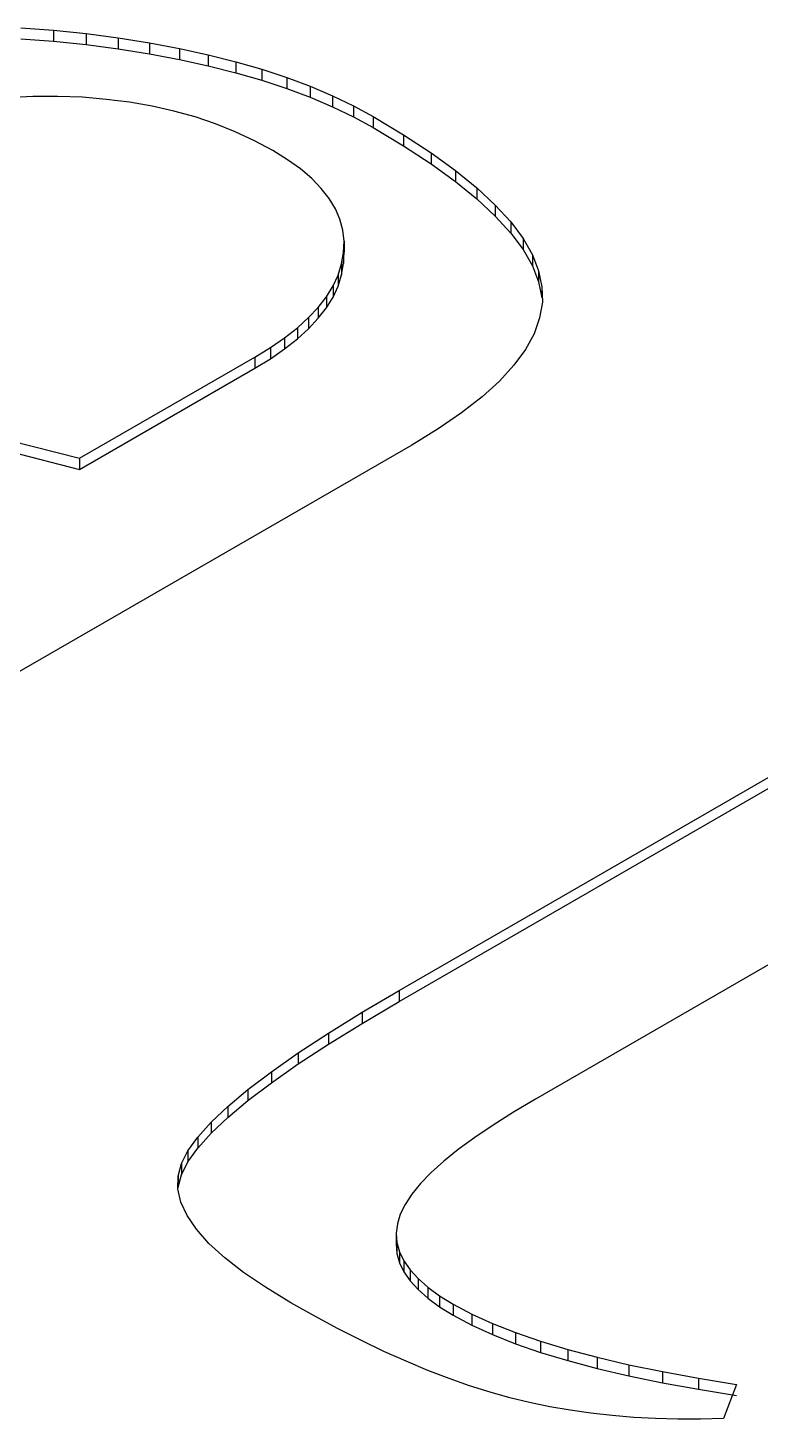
# Model space of a CAD drawing. Header units: millimetres. Extents: x -105 to 105, y -148 to 148.
# Drawn here: x 61.728 to 62.268, y -16.115 to -15.09 of the extents above; entities that cross this region are included whole.
import ezdxf

# ---------------------------------------------------------------- set-up
doc = ezdxf.new("R2010")
doc.units = ezdxf.units.MM
doc.layers.get('0').update_dxf_attribs({"lineweight": 18})

msp = doc.modelspace()

# ---------------------------------------------------------------- linework, layer by layer
at = {"color": 7, "lineweight": 30, "ltscale": 0.00060573}
for p, q in [((61.7233, -15.0897), (61.7474, -15.0914)), ((61.7233, -15.0979), (61.7474, -15.0996))]:
    msp.add_line(p, q, dxfattribs=at)
at = {"color": 7, "lineweight": 30, "ltscale": 0.000601174}
msp.add_line((61.7474, -15.0914), (61.7714, -15.0938), dxfattribs=at)
at = {"color": 7, "lineweight": 30, "ltscale": 0.000204086}
for p, q in [((61.7474, -15.0914), (61.7474, -15.0996)), ((61.795, -15.097), (61.795, -15.1051)), ((61.818, -15.1007), (61.818, -15.1089)), ((61.8401, -15.1049), (61.8401, -15.1131)), ((61.8613, -15.1096), (61.8613, -15.1177)), ((61.8815, -15.1147), (61.8815, -15.1228)), ((61.9007, -15.1202), (61.9007, -15.1284)), ((61.9364, -15.1328), (61.9364, -15.1409)), ((61.9682, -15.1471), (61.9682, -15.1553)), ((61.9827, -15.155), (61.9827, -15.1632)), ((62.0051, -15.1685), (62.0051, -15.1766)), ((62.0253, -15.1817), (62.0253, -15.1899)), ((62.0433, -15.1948), (62.0433, -15.203)), ((62.059, -15.2077), (62.059, -15.2158)), ((62.0726, -15.2203), (62.0726, -15.2284)), ((62.0839, -15.2327), (62.0839, -15.2409)), ((61.9613, -15.2469), (61.9613, -15.255)), ((62.093, -15.2449), (62.093, -15.2531)), ((61.9609, -15.2552), (61.9609, -15.2633)), ((62.0999, -15.257), (62.0999, -15.2651)), ((61.9594, -15.2635), (61.9594, -15.2717)), ((62.1045, -15.2688), (62.1045, -15.2769)), ((61.9531, -15.2798), (61.9531, -15.288)), ((62.1069, -15.2804), (62.1069, -15.2885)), ((61.9422, -15.2956), (61.9422, -15.3037)), ((61.9351, -15.3032), (61.9351, -15.3114)), ((61.9175, -15.3181), (61.9175, -15.3262)), ((61.9269, -15.3107), (61.9269, -15.3189)), ((61.9071, -15.3253), (61.9071, -15.3335)), ((61.8955, -15.3324), (61.8955, -15.3405)), ((61.7666, -15.4068), (61.7666, -15.415)), ((62.0017, -15.7988), (62.0017, -15.8069)), ((61.9745, -15.8148), (61.9745, -15.823)), ((61.9275, -15.8447), (61.9275, -15.8529)), ((61.9078, -15.8586), (61.9078, -15.8668)), ((61.8905, -15.8717), (61.8905, -15.8799)), ((61.8635, -15.8957), (61.8635, -15.9039)), ((61.8536, -15.9067), (61.8536, -15.9148)), ((61.8463, -15.9169), (61.8463, -15.925)), ((61.8415, -15.9263), (61.8415, -15.9345)), ((61.839, -15.9355), (61.839, -15.9437)), ((61.9997, -15.9776), (61.9997, -15.9857)), ((62.0002, -15.9844), (62.0002, -15.9926)), ((62.002, -15.9912), (62.002, -15.9994)), ((62.0053, -15.9979), (62.0053, -16.0061)), ((62.0098, -16.0045), (62.0098, -16.0126)), ((62.0157, -16.0109), (62.0157, -16.0191)), ((62.023, -16.0173), (62.023, -16.0255)), ((62.0316, -16.0236), (62.0316, -16.0317)), ((62.0552, -16.0371), (62.0552, -16.0452)), ((62.0705, -16.044), (62.0705, -16.0522)), ((62.0874, -16.0507), (62.0874, -16.0589)), ((62.1259, -16.0632), (62.1259, -16.0713)), ((62.1476, -16.0689), (62.1476, -16.0771)), ((62.1708, -16.0744), (62.1708, -16.0825)), ((62.1957, -16.0795), (62.1957, -16.0877)), ((62.2221, -16.0844), (62.2221, -16.0925))]:
    msp.add_line(p, q, dxfattribs=at)
at = {"color": 7, "lineweight": 30, "ltscale": 0.000596099}
msp.add_line((61.7714, -15.0938), (61.795, -15.097), dxfattribs=at)
at = {"color": 7, "lineweight": 30, "ltscale": 0.000204468}
for p, q in [((61.7714, -15.0938), (61.7714, -15.102)), ((61.919, -15.1263), (61.919, -15.1345)), ((61.9528, -15.1397), (61.9528, -15.1479)), ((61.9568, -15.2718), (61.9568, -15.2799)), ((61.9482, -15.2878), (61.9482, -15.2959)), ((61.9498, -15.8301), (61.9498, -15.8383)), ((61.8758, -15.8841), (61.8758, -15.8923)), ((62.0415, -16.0298), (62.0415, -16.0379)), ((62.1059, -16.0571), (62.1059, -16.0653))]:
    msp.add_line(p, q, dxfattribs=at)
at = {"color": 7, "lineweight": 30, "ltscale": 0.000601212}
msp.add_line((61.7474, -15.0996), (61.7714, -15.102), dxfattribs=at)
at = {"color": 7, "lineweight": 30, "ltscale": 0.000596049}
msp.add_line((61.7714, -15.102), (61.795, -15.1051), dxfattribs=at)
at = {"color": 7, "lineweight": 30, "ltscale": 0.000583552}
for p, q in [((61.795, -15.097), (61.818, -15.1007)), ((61.795, -15.1051), (61.818, -15.1089))]:
    msp.add_line(p, q, dxfattribs=at)
at = {"color": 7, "lineweight": 30, "ltscale": 0.000562241}
for p, q in [((61.818, -15.1007), (61.8401, -15.1049)), ((61.818, -15.1089), (61.8401, -15.1131))]:
    msp.add_line(p, q, dxfattribs=at)
at = {"color": 7, "lineweight": 30, "ltscale": 0.000541367}
for p, q in [((61.8401, -15.1049), (61.8613, -15.1096)), ((61.8401, -15.1131), (61.8613, -15.1177))]:
    msp.add_line(p, q, dxfattribs=at)
at = {"color": 7, "lineweight": 30, "ltscale": 0.000520612}
for p, q in [((61.8613, -15.1096), (61.8815, -15.1147)), ((61.8613, -15.1177), (61.8815, -15.1228))]:
    msp.add_line(p, q, dxfattribs=at)
at = {"color": 7, "lineweight": 30, "ltscale": 0.000500779}
for p, q in [((61.8815, -15.1147), (61.9007, -15.1202)), ((61.8815, -15.1228), (61.9007, -15.1284))]:
    msp.add_line(p, q, dxfattribs=at)
at = {"color": 7, "lineweight": 30, "ltscale": 0.000481926}
msp.add_line((61.9007, -15.1202), (61.919, -15.1263), dxfattribs=at)
at = {"color": 7, "lineweight": 30, "ltscale": 0.000482045}
msp.add_line((61.9007, -15.1284), (61.919, -15.1345), dxfattribs=at)
at = {"color": 7, "lineweight": 30, "ltscale": 0.000463175}
msp.add_line((61.919, -15.1263), (61.9364, -15.1328), dxfattribs=at)
at = {"color": 7, "lineweight": 30, "ltscale": 0.000463041}
msp.add_line((61.919, -15.1345), (61.9364, -15.1409), dxfattribs=at)
at = {"color": 7, "lineweight": 30, "ltscale": 0.0004453}
msp.add_line((61.9364, -15.1328), (61.9528, -15.1397), dxfattribs=at)
at = {"color": 7, "lineweight": 30, "ltscale": 0.000458355}
msp.add_line((61.7321, -15.1403), (61.7138, -15.1413), dxfattribs=at)
at = {"color": 7, "lineweight": 30, "ltscale": 0.000459297}
msp.add_line((61.7504, -15.1402), (61.7321, -15.1403), dxfattribs=at)
at = {"color": 7, "lineweight": 30, "ltscale": 0.000453526}
msp.add_line((61.7686, -15.1409), (61.7504, -15.1402), dxfattribs=at)
at = {"color": 7, "lineweight": 30, "ltscale": 0.000442054}
msp.add_line((61.7862, -15.1424), (61.7686, -15.1409), dxfattribs=at)
at = {"color": 7, "lineweight": 30, "ltscale": 0.000431375}
msp.add_line((61.8033, -15.1445), (61.7862, -15.1424), dxfattribs=at)
at = {"color": 7, "lineweight": 30, "ltscale": 0.00042132}
msp.add_line((61.8199, -15.1474), (61.8033, -15.1445), dxfattribs=at)
at = {"color": 7, "lineweight": 30, "ltscale": 0.000445448}
msp.add_line((61.9364, -15.1409), (61.9528, -15.1479), dxfattribs=at)
at = {"color": 7, "lineweight": 30, "ltscale": 0.0004286}
msp.add_line((61.9528, -15.1397), (61.9682, -15.1471), dxfattribs=at)
at = {"color": 7, "lineweight": 30, "ltscale": 0.000412192}
msp.add_line((61.836, -15.151), (61.8199, -15.1474), dxfattribs=at)
at = {"color": 7, "lineweight": 30, "ltscale": 0.00040484}
msp.add_line((61.8516, -15.1554), (61.836, -15.151), dxfattribs=at)
at = {"color": 7, "lineweight": 30, "ltscale": 0.000397484}
msp.add_line((61.8667, -15.1605), (61.8516, -15.1554), dxfattribs=at)
at = {"color": 7, "lineweight": 30, "ltscale": 0.000428436}
msp.add_line((61.9528, -15.1479), (61.9682, -15.1553), dxfattribs=at)
at = {"color": 7, "lineweight": 30, "ltscale": 0.000412403}
for p, q in [((61.9682, -15.1471), (61.9827, -15.155)), ((61.9682, -15.1553), (61.9827, -15.1632))]:
    msp.add_line(p, q, dxfattribs=at)
at = {"color": 7, "lineweight": 30, "ltscale": 0.000653823}
for p, q in [((61.9827, -15.155), (62.0051, -15.1685)), ((61.9827, -15.1632), (62.0051, -15.1766))]:
    msp.add_line(p, q, dxfattribs=at)
at = {"color": 7, "lineweight": 30, "ltscale": 0.000392013}
msp.add_line((61.8812, -15.1663), (61.8667, -15.1605), dxfattribs=at)
at = {"color": 7, "lineweight": 30, "ltscale": 0.000387394}
msp.add_line((61.8953, -15.1729), (61.8812, -15.1663), dxfattribs=at)
at = {"color": 7, "lineweight": 30, "ltscale": 0.000384368}
msp.add_line((61.9088, -15.1802), (61.8953, -15.1729), dxfattribs=at)
at = {"color": 7, "lineweight": 30, "ltscale": 0.0006035}
for p, q in [((62.0051, -15.1685), (62.0253, -15.1817)), ((62.0051, -15.1766), (62.0253, -15.1899))]:
    msp.add_line(p, q, dxfattribs=at)
at = {"color": 7, "lineweight": 30, "ltscale": 0.000316412}
msp.add_line((61.9195, -15.1869), (61.9088, -15.1802), dxfattribs=at)
at = {"color": 7, "lineweight": 30, "ltscale": 0.000293255}
msp.add_line((61.9291, -15.1937), (61.9195, -15.1869), dxfattribs=at)
at = {"color": 7, "lineweight": 30, "ltscale": 0.000555483}
for p, q in [((62.0253, -15.1817), (62.0433, -15.1948)), ((62.0253, -15.1899), (62.0433, -15.203))]:
    msp.add_line(p, q, dxfattribs=at)
at = {"color": 7, "lineweight": 30, "ltscale": 0.000272011}
msp.add_line((61.9374, -15.2007), (61.9291, -15.1937), dxfattribs=at)
at = {"color": 7, "lineweight": 30, "ltscale": 0.000508084}
for p, q in [((62.0433, -15.1948), (62.059, -15.2077)), ((62.0433, -15.203), (62.059, -15.2158))]:
    msp.add_line(p, q, dxfattribs=at)
at = {"color": 7, "lineweight": 30, "ltscale": 0.000252491}
msp.add_line((61.9444, -15.208), (61.9374, -15.2007), dxfattribs=at)
at = {"color": 7, "lineweight": 30, "ltscale": 0.000462877}
for p, q in [((62.059, -15.2077), (62.0726, -15.2203)), ((62.059, -15.2158), (62.0726, -15.2284))]:
    msp.add_line(p, q, dxfattribs=at)
at = {"color": 7, "lineweight": 30, "ltscale": 0.000235509}
msp.add_line((61.9503, -15.2154), (61.9444, -15.208), dxfattribs=at)
at = {"color": 7, "lineweight": 30, "ltscale": 0.000221976}
msp.add_line((61.9549, -15.223), (61.9503, -15.2154), dxfattribs=at)
at = {"color": 7, "lineweight": 30, "ltscale": 0.00021203}
msp.add_line((61.9582, -15.2307), (61.9549, -15.223), dxfattribs=at)
at = {"color": 7, "lineweight": 30, "ltscale": 0.00042019}
for p, q in [((62.0726, -15.2203), (62.0839, -15.2327)), ((62.0726, -15.2284), (62.0839, -15.2409))]:
    msp.add_line(p, q, dxfattribs=at)
at = {"color": 7, "lineweight": 30, "ltscale": 0.000206165}
msp.add_line((61.9604, -15.2387), (61.9582, -15.2307), dxfattribs=at)
at = {"color": 7, "lineweight": 30, "ltscale": 0.000380862}
for p, q in [((62.0839, -15.2327), (62.093, -15.2449)), ((62.0839, -15.2409), (62.093, -15.2531))]:
    msp.add_line(p, q, dxfattribs=at)
at = {"color": 7, "lineweight": 30, "ltscale": 0.000204944}
msp.add_line((61.9613, -15.2469), (61.9604, -15.2387), dxfattribs=at)
at = {"color": 7, "lineweight": 30, "ltscale": 0.000208451}
for p, q in [((61.9609, -15.2552), (61.9613, -15.2469)), ((61.9609, -15.2633), (61.9613, -15.255))]:
    msp.add_line(p, q, dxfattribs=at)
at = {"color": 7, "lineweight": 30, "ltscale": 0.00034635}
for p, q in [((62.093, -15.2449), (62.0999, -15.257)), ((62.093, -15.2531), (62.0999, -15.2651))]:
    msp.add_line(p, q, dxfattribs=at)
at = {"color": 7, "lineweight": 30, "ltscale": 0.000212429}
for p, q in [((61.9594, -15.2635), (61.9609, -15.2552)), ((61.9594, -15.2717), (61.9609, -15.2633))]:
    msp.add_line(p, q, dxfattribs=at)
at = {"color": 7, "lineweight": 30, "ltscale": 0.000317}
for p, q in [((62.0999, -15.257), (62.1045, -15.2688)), ((62.0999, -15.2651), (62.1045, -15.2769))]:
    msp.add_line(p, q, dxfattribs=at)
at = {"color": 7, "lineweight": 30, "ltscale": 0.000215464}
msp.add_line((61.9568, -15.2718), (61.9594, -15.2635), dxfattribs=at)
at = {"color": 7, "lineweight": 30, "ltscale": 0.000296567}
for p, q in [((62.1045, -15.2688), (62.1069, -15.2804)), ((62.1045, -15.2769), (62.1069, -15.2885))]:
    msp.add_line(p, q, dxfattribs=at)
at = {"color": 7, "lineweight": 30, "ltscale": 0.000222736}
msp.add_line((61.9531, -15.2798), (61.9568, -15.2718), dxfattribs=at)
at = {"color": 7, "lineweight": 30, "ltscale": 0.000215827}
msp.add_line((61.9568, -15.2799), (61.9594, -15.2717), dxfattribs=at)
at = {"color": 7, "lineweight": 30, "ltscale": 0.000245681}
msp.add_line((61.9422, -15.2956), (61.9482, -15.2878), dxfattribs=at)
at = {"color": 7, "lineweight": 30, "ltscale": 0.000232391}
msp.add_line((61.9482, -15.2878), (61.9531, -15.2798), dxfattribs=at)
at = {"color": 7, "lineweight": 30, "ltscale": 0.000232716}
msp.add_line((61.9482, -15.2959), (61.9531, -15.288), dxfattribs=at)
at = {"color": 7, "lineweight": 30, "ltscale": 0.000222389}
msp.add_line((61.9531, -15.288), (61.9568, -15.2799), dxfattribs=at)
at = {"color": 7, "lineweight": 30, "ltscale": 0.000287693}
msp.add_line((62.1069, -15.2804), (62.1072, -15.2919), dxfattribs=at)
at = {"color": 7, "lineweight": 30, "ltscale": 0.00026075}
for p, q in [((61.9351, -15.3032), (61.9422, -15.2956)), ((61.9351, -15.3114), (61.9422, -15.3037))]:
    msp.add_line(p, q, dxfattribs=at)
at = {"color": 7, "lineweight": 30, "ltscale": 0.000245378}
msp.add_line((61.9422, -15.3037), (61.9482, -15.2959), dxfattribs=at)
at = {"color": 7, "lineweight": 30, "ltscale": 0.000292496}
msp.add_line((62.1072, -15.2919), (62.1052, -15.3034), dxfattribs=at)
at = {"color": 7, "lineweight": 30, "ltscale": 0.000278391}
for p, q in [((61.9269, -15.3107), (61.9351, -15.3032)), ((61.9269, -15.3189), (61.9351, -15.3114))]:
    msp.add_line(p, q, dxfattribs=at)
at = {"color": 7, "lineweight": 30, "ltscale": 0.00030731}
msp.add_line((62.1052, -15.3034), (62.1011, -15.315), dxfattribs=at)
at = {"color": 7, "lineweight": 30, "ltscale": 0.000317864}
for p, q in [((61.9071, -15.3253), (61.9175, -15.3181)), ((61.9071, -15.3335), (61.9175, -15.3262))]:
    msp.add_line(p, q, dxfattribs=at)
at = {"color": 7, "lineweight": 30, "ltscale": 0.000297408}
for p, q in [((61.9175, -15.3181), (61.9269, -15.3107)), ((61.9175, -15.3262), (61.9269, -15.3189))]:
    msp.add_line(p, q, dxfattribs=at)
at = {"color": 7, "lineweight": 30, "ltscale": 0.000330294}
msp.add_line((62.1011, -15.315), (62.0948, -15.3266), dxfattribs=at)
at = {"color": 7, "lineweight": 30, "ltscale": 0.000339028}
for p, q in [((61.8955, -15.3324), (61.9071, -15.3253)), ((61.8955, -15.3405), (61.9071, -15.3335))]:
    msp.add_line(p, q, dxfattribs=at)
at = {"color": 7, "lineweight": 30, "ltscale": 0.000360142}
msp.add_line((62.0948, -15.3266), (62.0863, -15.3383), dxfattribs=at)
at = {"color": 7, "lineweight": 30, "ltscale": 0.003722}
for p, q in [((61.7666, -15.4068), (61.8955, -15.3324)), ((61.7666, -15.415), (61.8955, -15.3405))]:
    msp.add_line(p, q, dxfattribs=at)
at = {"color": 7, "lineweight": 30, "ltscale": 0.0003953}
msp.add_line((62.0863, -15.3383), (62.0757, -15.3499), dxfattribs=at)
at = {"color": 7, "lineweight": 30, "ltscale": 0.00043474}
msp.add_line((62.0757, -15.3499), (62.0628, -15.3616), dxfattribs=at)
at = {"color": 7, "lineweight": 30, "ltscale": 0.000476933}
msp.add_line((62.0628, -15.3616), (62.0478, -15.3734), dxfattribs=at)
at = {"color": 7, "lineweight": 30, "ltscale": 0.000521209}
msp.add_line((62.0478, -15.3734), (62.0306, -15.3852), dxfattribs=at)
at = {"color": 7, "lineweight": 30, "ltscale": 0.000567349}
msp.add_line((62.0306, -15.3852), (62.0112, -15.397), dxfattribs=at)
at = {"color": 7, "lineweight": 30, "ltscale": 0.011112}
msp.add_line((62.0112, -15.397), (61.6262, -15.6192), dxfattribs=at)
at = {"color": 7, "lineweight": 30, "ltscale": 0.001328}
for p, q in [((61.7151, -15.3937), (61.7666, -15.4068)), ((61.7151, -15.4018), (61.7666, -15.415))]:
    msp.add_line(p, q, dxfattribs=at)
at = {"color": 7, "lineweight": 30, "ltscale": 0.012371}
for p, q in [((62.0017, -15.7988), (62.4303, -15.5513)), ((62.0017, -15.8069), (62.4303, -15.5595))]:
    msp.add_line(p, q, dxfattribs=at)
at = {"color": 7, "lineweight": 30, "ltscale": 0.013028}
msp.add_line((62.5535, -15.6181), (62.1022, -15.8787), dxfattribs=at)
at = {"color": 7, "lineweight": 30, "ltscale": 0.000789725}
for p, q in [((61.9745, -15.8148), (62.0017, -15.7988)), ((61.9745, -15.823), (62.0017, -15.8069))]:
    msp.add_line(p, q, dxfattribs=at)
at = {"color": 7, "lineweight": 30, "ltscale": 0.000727039}
msp.add_line((61.9498, -15.8301), (61.9745, -15.8148), dxfattribs=at)
at = {"color": 7, "lineweight": 30, "ltscale": 0.000664973}
msp.add_line((61.9275, -15.8447), (61.9498, -15.8301), dxfattribs=at)
at = {"color": 7, "lineweight": 30, "ltscale": 0.00072724}
msp.add_line((61.9498, -15.8383), (61.9745, -15.823), dxfattribs=at)
at = {"color": 7, "lineweight": 30, "ltscale": 0.000664763}
msp.add_line((61.9275, -15.8529), (61.9498, -15.8383), dxfattribs=at)
at = {"color": 7, "lineweight": 30, "ltscale": 0.000603024}
for p, q in [((61.9078, -15.8586), (61.9275, -15.8447)), ((61.9078, -15.8668), (61.9275, -15.8529))]:
    msp.add_line(p, q, dxfattribs=at)
at = {"color": 7, "lineweight": 30, "ltscale": 0.000542004}
for p, q in [((61.8905, -15.8717), (61.9078, -15.8586)), ((61.8905, -15.8799), (61.9078, -15.8668))]:
    msp.add_line(p, q, dxfattribs=at)
at = {"color": 7, "lineweight": 30, "ltscale": 0.000482025}
msp.add_line((61.8758, -15.8841), (61.8905, -15.8717), dxfattribs=at)
at = {"color": 7, "lineweight": 30, "ltscale": 0.000423643}
msp.add_line((61.8635, -15.8957), (61.8758, -15.8841), dxfattribs=at)
at = {"color": 7, "lineweight": 30, "ltscale": 0.00048227}
msp.add_line((61.8758, -15.8923), (61.8905, -15.8799), dxfattribs=at)
at = {"color": 7, "lineweight": 30, "ltscale": 0.000475684}
msp.add_line((62.1022, -15.8787), (62.0859, -15.8884), dxfattribs=at)
at = {"color": 7, "lineweight": 30, "ltscale": 0.000423381}
msp.add_line((61.8635, -15.9039), (61.8758, -15.8923), dxfattribs=at)
at = {"color": 7, "lineweight": 30, "ltscale": 0.000441847}
msp.add_line((62.0859, -15.8884), (62.0709, -15.8979), dxfattribs=at)
at = {"color": 7, "lineweight": 30, "ltscale": 0.000367105}
for p, q in [((61.8536, -15.9067), (61.8635, -15.8957)), ((61.8536, -15.9148), (61.8635, -15.9039))]:
    msp.add_line(p, q, dxfattribs=at)
at = {"color": 7, "lineweight": 30, "ltscale": 0.000407874}
msp.add_line((62.0709, -15.8979), (62.0574, -15.907), dxfattribs=at)
at = {"color": 7, "lineweight": 30, "ltscale": 0.000314009}
for p, q in [((61.8463, -15.9169), (61.8536, -15.9067)), ((61.8463, -15.925), (61.8536, -15.9148))]:
    msp.add_line(p, q, dxfattribs=at)
at = {"color": 7, "lineweight": 30, "ltscale": 0.00037546}
msp.add_line((62.0574, -15.907), (62.0453, -15.9159), dxfattribs=at)
at = {"color": 7, "lineweight": 30, "ltscale": 0.000265293}
for p, q in [((61.8415, -15.9263), (61.8463, -15.9169)), ((61.8415, -15.9345), (61.8463, -15.925))]:
    msp.add_line(p, q, dxfattribs=at)
at = {"color": 7, "lineweight": 30, "ltscale": 0.00031139}
msp.add_line((62.0346, -15.9245), (62.0254, -15.9329), dxfattribs=at)
at = {"color": 7, "lineweight": 30, "ltscale": 0.000342862}
msp.add_line((62.0453, -15.9159), (62.0346, -15.9245), dxfattribs=at)
at = {"color": 7, "lineweight": 30, "ltscale": 0.000237986}
for p, q in [((61.839, -15.9355), (61.8415, -15.9263)), ((61.839, -15.9437), (61.8415, -15.9345))]:
    msp.add_line(p, q, dxfattribs=at)
at = {"color": 7, "lineweight": 30, "ltscale": 0.000281102}
msp.add_line((62.0254, -15.9329), (62.0176, -15.941), dxfattribs=at)
at = {"color": 7, "lineweight": 30, "ltscale": 0.000235763}
msp.add_line((61.8389, -15.9449), (61.839, -15.9355), dxfattribs=at)
at = {"color": 7, "lineweight": 30, "ltscale": 0.000247896}
msp.add_line((61.8412, -15.9546), (61.8389, -15.9449), dxfattribs=at)
at = {"color": 7, "lineweight": 30, "ltscale": 0.000252083}
msp.add_line((62.0176, -15.941), (62.0112, -15.9488), dxfattribs=at)
at = {"color": 7, "lineweight": 30, "ltscale": 0.000272425}
msp.add_line((61.8457, -15.9645), (61.8412, -15.9546), dxfattribs=at)
at = {"color": 7, "lineweight": 30, "ltscale": 0.000225673}
msp.add_line((62.0112, -15.9488), (62.0062, -15.9563), dxfattribs=at)
at = {"color": 7, "lineweight": 30, "ltscale": 0.000306098}
msp.add_line((61.8526, -15.9746), (61.8457, -15.9645), dxfattribs=at)
at = {"color": 7, "lineweight": 30, "ltscale": 0.00018474}
msp.add_line((62.0026, -15.9635), (62.0005, -15.9706), dxfattribs=at)
at = {"color": 7, "lineweight": 30, "ltscale": 0.000202166}
msp.add_line((62.0062, -15.9563), (62.0026, -15.9635), dxfattribs=at)
at = {"color": 7, "lineweight": 30, "ltscale": 0.000346636}
msp.add_line((61.8618, -15.985), (61.8526, -15.9746), dxfattribs=at)
at = {"color": 7, "lineweight": 30, "ltscale": 0.000175166}
msp.add_line((62.0005, -15.9706), (61.9997, -15.9776), dxfattribs=at)
at = {"color": 7, "lineweight": 30, "ltscale": 0.000391761}
msp.add_line((61.8734, -15.9956), (61.8618, -15.985), dxfattribs=at)
at = {"color": 7, "lineweight": 30, "ltscale": 0.000172531}
for p, q in [((61.9997, -15.9776), (62.0002, -15.9844)), ((61.9997, -15.9857), (62.0002, -15.9926))]:
    msp.add_line(p, q, dxfattribs=at)
at = {"color": 7, "lineweight": 30, "ltscale": 0.000175282}
for p, q in [((62.0002, -15.9844), (62.002, -15.9912)), ((62.0002, -15.9926), (62.002, -15.9994))]:
    msp.add_line(p, q, dxfattribs=at)
at = {"color": 7, "lineweight": 30, "ltscale": 0.000439827}
msp.add_line((61.8873, -16.0064), (61.8734, -15.9956), dxfattribs=at)
at = {"color": 7, "lineweight": 30, "ltscale": 0.000185461}
for p, q in [((62.002, -15.9912), (62.0053, -15.9979)), ((62.002, -15.9994), (62.0053, -16.0061))]:
    msp.add_line(p, q, dxfattribs=at)
at = {"color": 7, "lineweight": 30, "ltscale": 0.000490937}
msp.add_line((61.9035, -16.0174), (61.8873, -16.0064), dxfattribs=at)
at = {"color": 7, "lineweight": 30, "ltscale": 0.000200103}
for p, q in [((62.0053, -15.9979), (62.0098, -16.0045)), ((62.0053, -16.0061), (62.0098, -16.0126))]:
    msp.add_line(p, q, dxfattribs=at)
at = {"color": 7, "lineweight": 30, "ltscale": 0.000218987}
for p, q in [((62.0098, -16.0045), (62.0157, -16.0109)), ((62.0098, -16.0126), (62.0157, -16.0191))]:
    msp.add_line(p, q, dxfattribs=at)
at = {"color": 7, "lineweight": 30, "ltscale": 0.000241654}
for p, q in [((62.0157, -16.0109), (62.023, -16.0173)), ((62.0157, -16.0191), (62.023, -16.0255))]:
    msp.add_line(p, q, dxfattribs=at)
at = {"color": 7, "lineweight": 30, "ltscale": 0.000265907}
for p, q in [((62.023, -16.0173), (62.0316, -16.0236)), ((62.023, -16.0255), (62.0316, -16.0317))]:
    msp.add_line(p, q, dxfattribs=at)
at = {"color": 7, "lineweight": 30, "ltscale": 0.000542485}
msp.add_line((61.922, -16.0287), (61.9035, -16.0174), dxfattribs=at)
at = {"color": 7, "lineweight": 30, "ltscale": 0.000292796}
msp.add_line((62.0316, -16.0236), (62.0415, -16.0298), dxfattribs=at)
at = {"color": 7, "lineweight": 30, "ltscale": 0.000507136}
msp.add_line((61.9397, -16.0386), (61.922, -16.0287), dxfattribs=at)
at = {"color": 7, "lineweight": 30, "ltscale": 0.000292998}
msp.add_line((62.0316, -16.0317), (62.0415, -16.0379), dxfattribs=at)
at = {"color": 7, "lineweight": 30, "ltscale": 0.00038773}
msp.add_line((62.0415, -16.0298), (62.0552, -16.0371), dxfattribs=at)
at = {"color": 7, "lineweight": 30, "ltscale": 0.00042027}
for p, q in [((62.0552, -16.0371), (62.0705, -16.044)), ((62.0552, -16.0452), (62.0705, -16.0522))]:
    msp.add_line(p, q, dxfattribs=at)
at = {"color": 7, "lineweight": 30, "ltscale": 0.000491201}
msp.add_line((61.957, -16.048), (61.9397, -16.0386), dxfattribs=at)
at = {"color": 7, "lineweight": 30, "ltscale": 0.000475982}
msp.add_line((61.974, -16.0566), (61.957, -16.048), dxfattribs=at)
at = {"color": 7, "lineweight": 30, "ltscale": 0.000387551}
msp.add_line((62.0415, -16.0379), (62.0552, -16.0452), dxfattribs=at)
at = {"color": 7, "lineweight": 30, "ltscale": 0.000453785}
for p, q in [((62.0705, -16.044), (62.0874, -16.0507)), ((62.0705, -16.0522), (62.0874, -16.0589))]:
    msp.add_line(p, q, dxfattribs=at)
at = {"color": 7, "lineweight": 30, "ltscale": 0.000461354}
msp.add_line((61.9906, -16.0646), (61.974, -16.0566), dxfattribs=at)
at = {"color": 7, "lineweight": 30, "ltscale": 0.000488581}
msp.add_line((62.0874, -16.0507), (62.1059, -16.0571), dxfattribs=at)
at = {"color": 7, "lineweight": 30, "ltscale": 0.00052374}
msp.add_line((62.1059, -16.0571), (62.1259, -16.0632), dxfattribs=at)
at = {"color": 7, "lineweight": 30, "ltscale": 0.000446822}
msp.add_line((62.0069, -16.0719), (61.9906, -16.0646), dxfattribs=at)
at = {"color": 7, "lineweight": 30, "ltscale": 0.000488705}
msp.add_line((62.0874, -16.0589), (62.1059, -16.0653), dxfattribs=at)
at = {"color": 7, "lineweight": 30, "ltscale": 0.00052363}
msp.add_line((62.1059, -16.0653), (62.1259, -16.0713), dxfattribs=at)
at = {"color": 7, "lineweight": 30, "ltscale": 0.000560084}
for p, q in [((62.1259, -16.0632), (62.1476, -16.0689)), ((62.1259, -16.0713), (62.1476, -16.0771))]:
    msp.add_line(p, q, dxfattribs=at)
at = {"color": 7, "lineweight": 30, "ltscale": 0.000432088}
msp.add_line((62.0229, -16.0786), (62.0069, -16.0719), dxfattribs=at)
at = {"color": 7, "lineweight": 30, "ltscale": 0.000418324}
msp.add_line((62.0385, -16.0846), (62.0229, -16.0786), dxfattribs=at)
at = {"color": 7, "lineweight": 30, "ltscale": 0.000597185}
for p, q in [((62.1476, -16.0689), (62.1708, -16.0744)), ((62.1476, -16.0771), (62.1708, -16.0825))]:
    msp.add_line(p, q, dxfattribs=at)
at = {"color": 7, "lineweight": 30, "ltscale": 0.000634199}
for p, q in [((62.1708, -16.0744), (62.1957, -16.0795)), ((62.1708, -16.0825), (62.1957, -16.0877))]:
    msp.add_line(p, q, dxfattribs=at)
at = {"color": 7, "lineweight": 30, "ltscale": 0.000404413}
msp.add_line((62.0537, -16.09), (62.0385, -16.0846), dxfattribs=at)
at = {"color": 7, "lineweight": 30, "ltscale": 0.000671681}
for p, q in [((62.1957, -16.0795), (62.2221, -16.0844)), ((62.1957, -16.0877), (62.2221, -16.0925))]:
    msp.add_line(p, q, dxfattribs=at)
at = {"color": 7, "lineweight": 30, "ltscale": 0.000709859}
for p, q in [((62.2221, -16.0844), (62.2501, -16.0889)), ((62.2221, -16.0925), (62.2501, -16.0971))]:
    msp.add_line(p, q, dxfattribs=at)
at = {"color": 7, "lineweight": 30, "ltscale": 0.000672528}
msp.add_line((62.2501, -16.0889), (62.2406, -16.1141), dxfattribs=at)
at = {"color": 7, "lineweight": 30, "ltscale": 0.000391141}
msp.add_line((62.0687, -16.0947), (62.0537, -16.09), dxfattribs=at)
at = {"color": 7, "lineweight": 30, "ltscale": 0.000378539}
msp.add_line((62.0832, -16.0987), (62.0687, -16.0947), dxfattribs=at)
at = {"color": 7, "lineweight": 30, "ltscale": 0.000373889}
msp.add_line((62.0978, -16.1022), (62.0832, -16.0987), dxfattribs=at)
at = {"color": 7, "lineweight": 30, "ltscale": 0.00037826}
msp.add_line((62.1126, -16.1053), (62.0978, -16.1022), dxfattribs=at)
at = {"color": 7, "lineweight": 30, "ltscale": 0.000382561}
msp.add_line((62.1277, -16.1079), (62.1126, -16.1053), dxfattribs=at)
at = {"color": 7, "lineweight": 30, "ltscale": 0.000387292}
msp.add_line((62.143, -16.1101), (62.1277, -16.1079), dxfattribs=at)
at = {"color": 7, "lineweight": 30, "ltscale": 0.000392702}
msp.add_line((62.1586, -16.1119), (62.143, -16.1101), dxfattribs=at)
at = {"color": 7, "lineweight": 30, "ltscale": 0.000398083}
msp.add_line((62.1745, -16.1132), (62.1586, -16.1119), dxfattribs=at)
at = {"color": 7, "lineweight": 30, "ltscale": 0.00040418}
msp.add_line((62.1906, -16.1141), (62.1745, -16.1132), dxfattribs=at)
at = {"color": 7, "lineweight": 30, "ltscale": 0.000410229}
msp.add_line((62.207, -16.1145), (62.1906, -16.1141), dxfattribs=at)
at = {"color": 7, "lineweight": 30, "ltscale": 0.000416565}
msp.add_line((62.2237, -16.1145), (62.207, -16.1145), dxfattribs=at)
at = {"color": 7, "lineweight": 30, "ltscale": 0.000423576}
msp.add_line((62.2406, -16.1141), (62.2237, -16.1145), dxfattribs=at)

doc.saveas('drawing.dxf')
